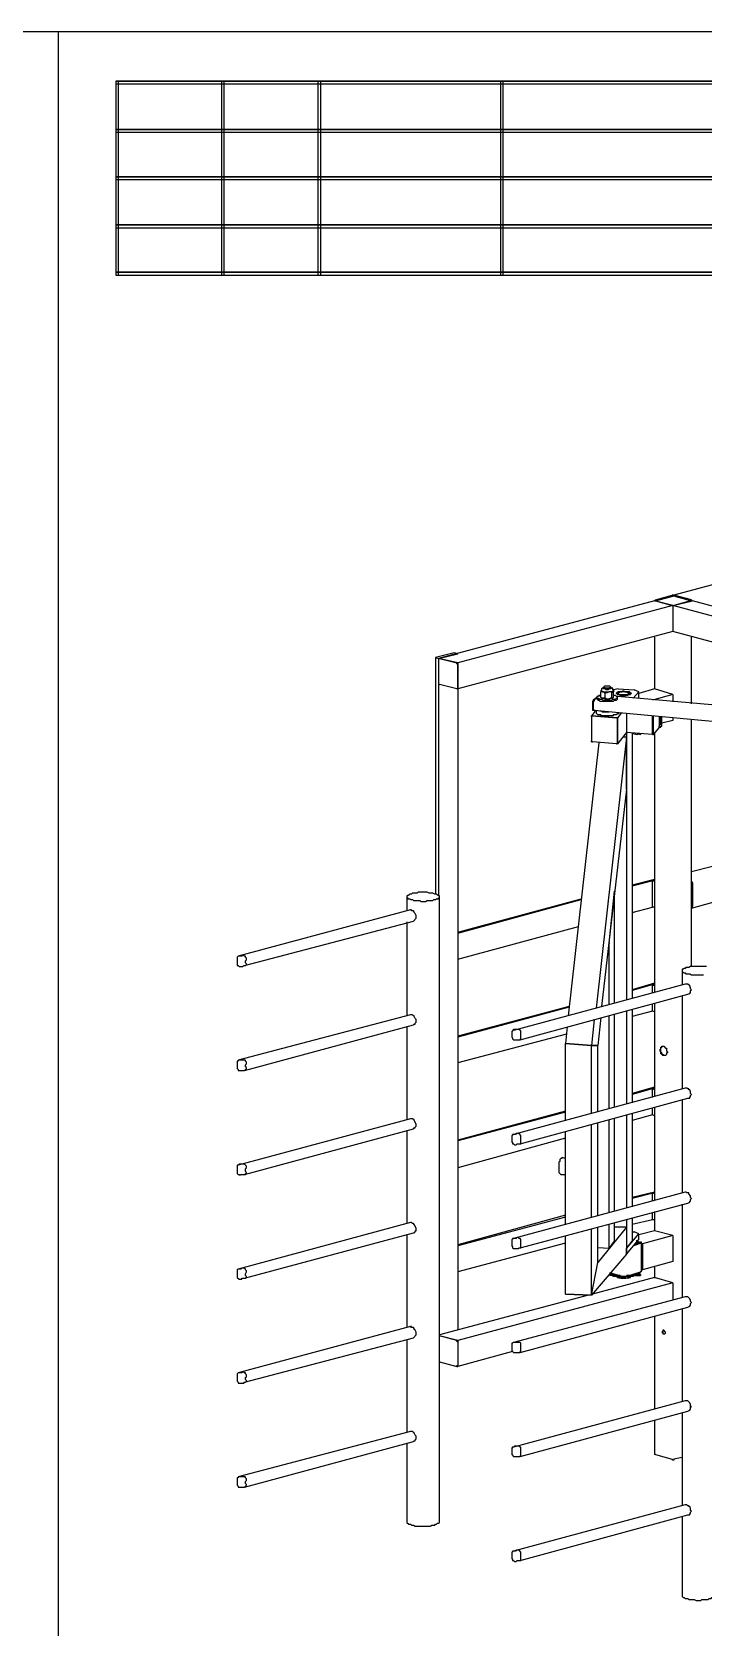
# Model space of a CAD drawing. Extents: x 41 to 1544, y 35 to 1189.
# Drawn here: x 785.4 to 959.2, y 776.2 to 1188.7 of the extents above; entities that cross this region are included whole.
import ezdxf

# ---------------------------------------------------------------- set-up
doc = ezdxf.new("R2010")
doc.units = 0
doc.layers.add('2345-64C-02_Sort_layout', color=7, linetype='CONTINUOUS')

msp = doc.modelspace()

# ---------------------------------------------------------------- linework, layer by layer
at = {"layer": '2345-64C-02_Sort_layout', "color": 7}
for points in [[(1543.6801, 1188.72), (40.56, 1188.72)], [(792.24, 1188.72), (792.24, 35.04)], [(807.12, 1175.28), (1098.24, 1175.28), (1098.24, 1176), (807.12, 1176), (807.12, 1175.28), (807.12, 1175.28)], [(807.12, 1162.8), (1098.24, 1162.8), (1098.24, 1163.52), (807.12, 1163.52), (807.12, 1162.8), (807.12, 1162.8)], [(807.12, 1150.5601), (1098.24, 1150.5601), (1098.24, 1151.2801), (807.12, 1151.2801), (807.12, 1150.5601), (807.12, 1150.5601)], [(807.12, 1138.08), (1098.24, 1138.08), (1098.24, 1138.8), (807.12, 1138.8), (807.12, 1138.08), (807.12, 1138.08)], [(807.12, 1125.84), (1098.24, 1125.84), (1098.24, 1126.56), (807.12, 1126.56), (807.12, 1125.84), (807.12, 1125.84)], [(1155.36, 1097.52), (951.6, 1043.04)], [(946.56, 1041.6), (890.64, 1026.72)], [(951.36, 1040.4), (895.68, 1025.52), (890.64, 1026.72)], [(951.36, 1040.4), (951.36, 1033.6801), (895.68, 1018.8)], [(946.8, 1041.84), (946.56, 1041.6), (946.8, 1041.6)], [(946.56, 1041.6), (946.8, 1041.6)], [(951.36, 1040.4), (946.56, 1041.6)], [(946.8, 1041.84), (951.12, 1043.04)], [(946.8, 1041.6), (951.36, 1042.8)], [(946.8, 1041.6), (951.36, 1040.4), (951.6, 1040.4)], [(946.8, 1041.6), (951.12, 1040.4)], [(951.6, 1043.04), (951.12, 1043.0399)], [(951.12, 1040.4), (951.6, 1040.4)], [(951.6, 1042.8), (951.36, 1042.7999)], [(951.36, 1040.4), (956.4, 1041.6)], [(1017.6, 1022.64), (951.36, 1040.4), (951.36, 1033.6801)], [(956.16, 1041.84), (951.6, 1043.04)], [(956.16, 1041.84), (951.6, 1043.04)], [(955.92, 1041.6), (951.6, 1042.8)], [(955.92, 1041.6), (951.6, 1040.4)], [(956.16, 1041.6), (951.6, 1040.4)], [(956.16, 1041.6), (956.16, 1041.84)], [(956.16, 1041.6), (956.4, 1041.6)], [(1022.64, 1023.84), (956.4, 1041.6)], [(946.56, 1032.24), (946.56, 1018.8)], [(1005.12, 1019.28), (951.36, 1033.6801)], [(956.16, 1014.96), (956.16, 1032.24)], [(895.68, 1027.92), (894.72, 1028.16), (889.92, 1026.96)], [(890.64, 1026.72), (895.68, 1027.92)], [(889.92, 1026.96), (889.92, 965.76)], [(889.92, 1026.96), (890.64, 1026.72), (890.64, 965.52)], [(890.64, 1026.72), (890.88, 1026.72)], [(890.88, 1026.72), (890.64, 1026.72), (890.64, 1026.48)], [(890.64, 1026.48), (890.64, 1020.24)], [(890.88, 1026.72), (891.12, 1026.72)], [(890.88, 1026.72), (895.44, 1025.52)], [(890.88, 1026.72), (895.44, 1025.52)], [(895.68, 1025.04), (895.44, 1025.28), (895.44, 1025.52)], [(895.44, 1025.52), (895.68, 1025.28), (895.68, 1025.0399)], [(895.68, 1025.52), (895.68, 1018.8)], [(895.68, 1019.04), (895.68, 1025.04)], [(895.68, 1019.04), (895.68, 1025.04)], [(890.64, 1020.24), (890.64, 1020), (890.88, 1020)], [(895.44, 1018.8), (890.88, 1020)], [(895.44, 1018.8), (895.68, 1019.04)], [(895.68, 1019.04), (895.68, 1018.8), (895.44, 1018.8)], [(933.36, 1019.04), (933.12, 1019.04), (932.88, 1018.8), (932.88, 1018.32)], [(933.6, 1019.52), (933.36, 1019.28)], [(934.08, 1019.04), (935.04, 1019.04), (935.04, 1019.28), (935.28, 1019.28), (935.04, 1019.52), (933.6, 1019.52), (933.36, 1019.28), (933.6, 1019.28), (933.6, 1019.04), (933.84, 1019.04), (933.84, 1019.04), (934.08, 1019.04), (933.36, 1019.04), (933.36, 1019.28)], [(933.36, 1019.28), (933.36, 1019.04)], [(935.28, 1019.04), (935.28, 1018.8), (934.8, 1018.8), (934.56, 1018.56), (934.08, 1018.56), (933.84, 1018.8), (933.36, 1018.8), (933.36, 1019.04)], [(935.28, 1019.28), (935.28, 1019.04), (934.08, 1019.04)], [(935.28, 1019.28), (935.04, 1019.52)], [(935.28, 1019.04), (935.28, 1019.28)], [(936, 1018.32), (936, 1018.56), (935.7599, 1018.56), (935.7599, 1019.04), (935.28, 1019.04)], [(895.44, 1018.8), (895.68, 1018.8)], [(895.44, 1018.8), (895.68, 1018.8)], [(895.68, 1018.8), (895.68, 852.96)], [(930.72, 1015.92), (930.72, 1015.68), (930.48, 1015.68), (930.48, 1013.52)], [(931.68, 1016.64), (930.72, 1015.92)], [(930.72, 1015.44), (930.72, 1015.68), (930.96, 1015.68), (930.96, 1015.92)], [(930.96, 1015.92), (930.96, 1015.68), (930.72, 1015.68)], [(930.72, 1015.68), (930.72, 1013.28)], [(930.72, 1013.52), (930.72, 1015.44)], [(931.68, 1016.64), (930.96, 1015.92)], [(930.96, 1015.92), (931.68, 1016.64)], [(932.64, 1017.12), (932.16, 1017.12), (931.92, 1016.88), (931.68, 1016.88), (931.68, 1016.64), (931.92, 1016.4), (932.16, 1016.4), (932.16, 1016.16), (932.4, 1016.16)], [(931.68, 1016.64), (931.68, 1016.4)], [(931.68, 1016.4), (931.68, 1016.16), (931.92, 1016.16), (931.92, 1015.92), (932.16, 1015.92), (932.4, 1015.68)], [(932.16, 1017.12), (932.16, 1016.88)], [(932.4, 1017.12), (932.4, 1017.12), (932.16, 1017.12)], [(932.16, 1017.12), (932.4, 1017.12)], [(932.4, 1017.12), (932.64, 1017.12)], [(932.4, 1017.12), (932.64, 1017.12)], [(932.4, 1017.12), (932.64, 1017.12)], [(932.4, 1017.12), (932.4, 1017.12)], [(932.4, 1017.12), (932.64, 1017.12)], [(932.4, 1017.12), (932.4, 1017.12)], [(932.4, 1016.16), (932.88, 1016.16), (933.36, 1015.92), (935.52, 1015.92), (935.7599, 1016.16), (936.48, 1016.16), (936.72, 1016.4), (936.96, 1016.4), (936.96, 1016.88), (936.72, 1016.88), (936.48, 1017.12), (936, 1017.12)], [(932.4, 1015.68), (936, 1015.68), (936.24, 1015.92), (936.72, 1015.92), (936.96, 1016.16), (936.96, 1016.4)], [(932.88, 1018.56), (932.64, 1018.32), (932.64, 1018.08)], [(933.84, 1016.4), (933.6, 1016.4), (933.36, 1016.4), (933.12, 1016.4), (933.12, 1016.4), (932.88, 1016.4), (932.64, 1016.64), (932.64, 1018.08)], [(933.12, 1018.08), (933.12, 1018.08), (932.88, 1018.08), (932.64, 1018.08)], [(932.64, 1016.64), (932.88, 1016.64)], [(933.12, 1018.08), (932.88, 1018.32)], [(932.88, 1016.64), (932.88, 1016.4), (933.12, 1016.4)], [(933.12, 1018.08), (934.8, 1018.08)], [(933.84, 1017.84), (933.6, 1017.84), (933.36, 1018.08), (933.12, 1018.08)], [(933.12, 1016.4), (933.6, 1016.4), (933.84, 1016.16), (934.8, 1016.16)], [(934.8, 1018.08), (934.32, 1017.84), (933.84, 1017.84)], [(935.52, 1016.64), (935.28, 1016.4), (934.8, 1016.16), (934.32, 1016.16), (933.84, 1016.4), (933.84, 1017.84)], [(935.76, 1018.32), (935.52, 1018.08), (934.8, 1018.08)], [(935.52, 1017.84), (935.28, 1018.08), (934.8, 1018.08)], [(934.8, 1016.16), (935.04, 1016.16), (935.04, 1016.4), (935.7599, 1016.4), (935.7599, 1016.64)], [(935.52, 1017.84), (935.7599, 1018.08), (935.7599, 1018.32)], [(935.52, 1016.64), (935.52, 1017.84)], [(935.52, 1016.64), (935.7599, 1016.4), (935.7599, 1016.64)], [(936, 1018.32), (935.7599, 1018.32)], [(935.76, 1018.32), (936, 1018.32)], [(935.76, 1016.64), (936, 1016.64), (936, 1017.12)], [(937.2, 1018.8), (936, 1018.56)], [(936, 1018.32), (936, 1018.56)], [(936, 1017.12), (936, 1018.32)], [(936, 1018.32), (936.24, 1018.32)], [(936.72, 1017.84), (936.96, 1017.84), (936.96, 1018.08), (938.16, 1018.08), (938.4, 1018.32), (938.64, 1018.32), (938.88, 1018.08), (940.08, 1018.08), (940.32, 1017.84), (940.56, 1017.84), (940.56, 1017.6), (940.32, 1017.6), (940.32, 1017.36), (939.84, 1017.36), (939.6, 1017.12), (937.68, 1017.12), (937.44, 1017.36), (936.96, 1017.36), (936.72, 1017.6), (936.72, 1017.84)], [(938.16, 1017.12), (939.12, 1017.12), (939.6, 1017.36), (940.32, 1017.36), (940.32, 1017.84), (940.08, 1017.84), (940.08, 1018.08), (937.68, 1018.08), (937.44, 1018.08), (937.2, 1018.08), (936.96, 1017.84), (936.72, 1017.84), (936.72, 1017.6), (936.96, 1017.6), (936.96, 1017.36), (937.68, 1017.36), (937.92, 1017.12), (938.16, 1017.12)], [(936.72, 1017.6), (936.96, 1017.6)], [(977.04, 1013.28), (936.96, 1016.88)], [(936.96, 1016.4), (936.96, 1016.64)], [(937.2, 1018.8), (941.28, 1018.56)], [(938.16, 1017.36), (939.84, 1017.36), (939.84, 1017.6), (940.08, 1017.6), (940.08, 1017.84), (939.6, 1017.84), (939.6, 1018.08), (937.44, 1018.08), (937.44, 1017.84), (937.2, 1017.84), (937.2, 1017.84), (937.2, 1017.6), (937.44, 1017.36), (938.16, 1017.36)], [(940.32, 1017.6), (940.56, 1017.6)], [(941.04, 1016.4), (942.48, 1018.08)], [(942.48, 1018.08), (941.28, 1018.56)], [(942.24, 1016.4), (942.48, 1016.64)], [(946.56, 1018.8), (942.48, 1017.6)], [(942.48, 1016.64), (942.48, 1018.08)], [(951.36, 1017.36), (946.08, 1015.92)], [(951.36, 1017.36), (946.56, 1018.8)], [(951.36, 1017.36), (951.36, 1015.44)], [(931.2, 1013.04), (930.24, 1011.84)], [(937.92, 1012.56), (936.96, 1011.36), (930.24, 1011.84)], [(930.24, 1011.84), (930.24, 1011.6)], [(930.48, 1011.84), (930.24, 1011.84), (930.24, 1011.36)], [(930.24, 1011.84), (930.48, 1011.84)], [(930.24, 1011.6), (930.24, 1011.84)], [(930.24, 1011.36), (930.24, 1005.36)], [(930.48, 1013.52), (930.48, 1013.28), (930.72, 1013.28)], [(930.48, 1011.84), (936.72, 1011.36)], [(930.48, 1011.84), (936.72, 1011.36)], [(930.96, 1013.28), (930.72, 1013.28), (930.72, 1013.52)], [(930.72, 1013.28), (930.96, 1013.28)], [(930.72, 1013.28), (930.96, 1013.28)], [(930.96, 1013.28), (969.84, 1009.68)], [(930.96, 1013.28), (931.2, 1013.28)], [(931.44, 1013.04), (931.44, 1012.56)], [(933.36, 1011.84), (932.88, 1011.84), (932.64, 1012.08), (931.92, 1012.08), (931.44, 1012.56)], [(933.36, 1012.8), (933.12, 1012.8), (932.88, 1013.04), (932.64, 1013.04), (932.4, 1013.04)], [(934.8, 1012.8), (934.56, 1012.8), (934.08, 1012.8), (933.84, 1012.8), (933.36, 1012.8)], [(937.2, 1012.56), (936.96, 1012.32), (936.72, 1012.32), (936.72, 1012.08), (936, 1012.08), (935.7599, 1011.84), (933.36, 1011.84)], [(936.96, 1011.12), (936.96, 1011.36), (936.72, 1011.36)], [(936.72, 1011.36), (936.96, 1011.36), (936.96, 1011.12)], [(939.36, 1012.56), (939.36, 1007.52), (936.96, 1004.64)], [(936.96, 1011.36), (936.96, 1004.64)], [(936.96, 1005.12), (936.96, 1011.12)], [(936.96, 1005.12), (936.96, 1011.12)], [(937.2, 1012.56), (937.44, 1012.56)], [(939.36, 1012.56), (939.36, 938.4)], [(939.36, 1012.56), (939.36, 1007.52)], [(946.08, 1007.28), (946.08, 1011.84)], [(946.08, 1011.84), (946.08, 1007.04)], [(946.32, 1007.28), (946.32, 1011.84)], [(947.76, 1011.6), (947.76, 1009.2)], [(948, 1011.6), (948, 1009.68)], [(948.48, 1009.68), (948.48, 1011.6)], [(951.36, 1011.36), (951.36, 1010.64), (948.48, 1009.92)], [(956.16, 947.04), (956.16, 1010.88)], [(946.08, 1007.04), (939.36, 1007.52)], [(940.8, 1007.28), (942.24, 1007.04)], [(940.8, 1007.28), (940.8, 938.88)], [(942.24, 1007.28), (942.24, 1007.28), (942.24, 1007.04), (942.24, 1007.28), (942.48, 1007.28)], [(942.24, 1007.28), (942.96, 1007.04)], [(942.96, 1007.28), (942.96, 1007.28), (942.96, 1007.04), (942.96, 1007.28)], [(946.08, 1007.04), (946.08, 1007.28)], [(946.08, 1007.04), (946.32, 1007.04)], [(946.08, 1007.04), (946.32, 1007.04)], [(946.32, 1007.04), (947.76, 1008.72)], [(946.32, 1007.28), (946.32, 1007.04)], [(946.56, 1007.52), (946.56, 940.32)], [(947.76, 1008.72), (947.7599, 1009.2)], [(948, 1009.44), (947.76, 1009.68)], [(948, 1009.68), (947.76, 1009.68)], [(947.76, 1008.96), (948, 1008.96)], [(948, 1008.96), (948.24, 1008.96), (948.24, 1009.2), (948.48, 1009.2), (948.48, 1009.68)], [(948, 1009.68), (948, 1009.44)], [(932.16, 1004.88), (924.24, 934.32)], [(930.24, 1005.36), (930.24, 1005.12), (930.48, 1005.12)], [(930.24, 1005.12), (930.24, 1005.36)], [(930.24, 1005.12), (930.48, 1005.12)], [(936.72, 1004.64), (930.48, 1005.12)], [(939.36, 1006.32), (931.44, 936.24)], [(936.72, 1004.64), (936.96, 1004.88), (936.96, 1005.12)], [(936.72, 1004.64), (936.96, 1004.64)], [(936.96, 1005.12), (936.96, 1004.88)], [(936.96, 1004.88), (937.2, 1004.88)], [(939.36, 1006.32), (938.4, 1006.32)], [(939.36, 992.88), (939.36, 1006.32)], [(939.36, 992.88), (932.88, 936.72)], [(966.72, 974.16), (956.16, 971.52)], [(940.8, 968.16), (946.56, 969.6)], [(883.68, 965.76), (883.2, 965.7599), (882.96, 965.52), (882.72, 965.52), (882.72, 965.28), (882.48, 965.28), (882.48, 964.8), (882.72, 964.8), (882.72, 964.56), (883.2, 964.56), (883.44, 964.32), (883.92, 964.32), (884.16, 964.08), (885.84, 964.08), (886.08, 963.84), (887.28, 963.84), (887.76, 964.08), (888, 964.08), (889.2, 964.08), (889.44, 964.32), (889.92, 964.32), (890.16, 964.56), (890.64, 964.56), (890.64, 964.8), (890.88, 964.8), (890.88, 965.28), (890.64, 965.28), (890.64, 965.52), (890.4, 965.52), (890.16, 965.7599), (889.68, 965.7599), (889.2, 966), (888.24, 966), (887.76, 966.24), (885.36, 966.24), (885.12, 966), (883.92, 966), (883.68, 965.7599)], [(934.8, 953.04), (936.24, 966.48)], [(936.24, 966.48), (936.48, 966.48)], [(936.24, 937.68), (936.24, 966.48)], [(940.8, 967.92), (946.56, 969.36)], [(946.56, 969.36), (946.08, 969.12)], [(946.56, 969.12), (946.08, 969.12)], [(946.56, 962.4), (946.08, 962.4), (946.08, 969.12)], [(956.4, 968.64), (956.4, 968.88), (956.16, 968.88)], [(956.4, 968.64), (956.4, 962.64)], [(883.44, 961.68), (838.8, 949.68)], [(882.48, 965.04), (882.48, 961.44)], [(884.16, 958.8), (884.88, 959.52), (884.88, 960.24), (884.64, 960.72), (884.4, 960.96), (884.4, 961.2), (884.16, 961.44), (883.68, 961.44), (883.68, 961.68), (883.44, 961.68)], [(890.88, 803.52), (890.88, 965.04)], [(895.68, 955.92), (927.6, 964.56)], [(895.68, 955.68), (927.6, 964.32)], [(940.8, 960.96), (946.08, 962.4)], [(956.16, 962.16), (966.72, 965.04)], [(956.16, 962.16), (956.16, 962.4), (956.4, 962.4), (956.4, 962.64)], [(840.48, 947.28), (884.16, 958.8)], [(882.48, 958.56), (882.48, 934.32)], [(895.68, 948.96), (926.88, 957.36)], [(934.8, 953.04), (935.04, 953.04)], [(934.8, 937.2), (934.8, 953.04)], [(838.56, 947.76), (838.56, 947.28), (838.8, 947.28), (839.04, 947.04), (839.76, 947.04), (840, 947.04), (840.24, 947.28), (840.72, 947.28), (840.96, 947.52), (840.96, 947.7599), (840.72, 948), (840.72, 948.24), (840.72, 948.48), (840.96, 948.72), (840.96, 949.2), (840.72, 949.44), (840.72, 949.68), (840.48, 949.68), (840.24, 949.92), (840, 949.92), (839.76, 949.68), (838.8, 949.68), (838.56, 949.44), (838.56, 949.2)], [(838.56, 949.2), (838.56, 947.76)], [(954.96, 946.8), (954.72, 946.8), (954.48, 946.56), (954.24, 946.56), (954, 946.32), (953.7599, 946.32), (953.7599, 945.6), (954, 945.6), (954.24, 945.36), (954.48, 945.36), (954.72, 945.12), (955.68, 945.12), (956.16, 944.88), (958.8, 944.88), (959.28, 944.88)], [(953.76, 946.08), (953.76, 942.24)], [(960, 947.04), (955.92, 947.04), (955.44, 946.8), (954.96, 946.8)], [(954.48, 942.48), (910.08, 930.48)], [(946.56, 942.72), (940.8, 941.04)], [(946.56, 942.48), (940.8, 940.8)], [(946.56, 942.48), (946.08, 942.24)], [(946.56, 942), (946.08, 942.24)], [(946.08, 940.32), (946.08, 942.24)], [(955.2, 939.84), (955.68, 940.08), (955.92, 940.32), (955.92, 940.8), (956.16, 941.04), (955.92, 941.28), (955.92, 941.52), (955.68, 942), (955.2, 942.48), (954.48, 942.48)], [(924.48, 936.72), (895.68, 929.04)], [(924.48, 936.48), (895.68, 928.8)], [(911.76, 928.08), (955.2, 939.84)], [(946.56, 935.28), (946.08, 935.52), (946.08, 937.2)], [(946.56, 937.44), (946.56, 913.44)], [(953.76, 939.36), (953.76, 915.36)], [(883.44, 934.56), (838.8, 922.8)], [(884.16, 931.92), (884.4, 932.16), (884.64, 932.16), (884.64, 932.4), (884.88, 932.64), (884.88, 933.36), (884.64, 933.6), (884.4, 934.08), (884.4, 934.32), (884.16, 934.32), (883.92, 934.56), (883.44, 934.56)], [(930.96, 933.36), (930.24, 926.64), (923.52, 927.12)], [(932.64, 933.84), (931.92, 926.64), (930.24, 926.64)], [(934.8, 910.32), (934.8, 934.32)], [(936.24, 910.56), (936.24, 934.8)], [(939.36, 935.52), (939.36, 911.52)], [(940.8, 936), (940.8, 911.76)], [(946.08, 935.52), (940.8, 934.08)], [(840.48, 920.16), (884.16, 931.92)], [(882.48, 931.44), (882.48, 907.44)], [(923.76, 929.52), (895.68, 922.08)], [(909.6, 928.8), (909.84, 928.56), (909.84, 928.32), (910.08, 928.08), (910.8, 928.08), (911.76, 928.08), (912, 928.32), (912, 929.04), (912, 930.48), (911.76, 930.48), (911.52, 930.72), (910.8, 930.72), (910.08, 930.72), (909.6, 930.24)], [(909.6, 930.24), (909.6, 928.8)], [(924, 931.44), (923.52, 927.12)], [(923.52, 927.12), (930.24, 926.64)], [(923.52, 907.2), (923.52, 927.12)], [(930.24, 926.64), (931.92, 926.64)], [(930.24, 909.12), (930.24, 926.64)], [(931.92, 909.36), (931.92, 926.64)], [(948, 925.44), (948, 925.68), (948.24, 925.68), (948.24, 926.16), (948.48, 926.16), (948.48, 926.4), (948.96, 926.4), (949.44, 925.92), (949.68, 925.92), (949.68, 925.2), (949.92, 924.96), (949.92, 924.72), (949.68, 924.72), (949.68, 924.24), (949.44, 924), (948.96, 924), (948.72, 924), (948.48, 924.24), (948.48, 924.48), (948.24, 924.48), (948.24, 924.96), (948, 925.2), (948, 925.44)], [(949.44, 924), (948.96, 924), (948.48, 924.48), (948.48, 924.72), (948.24, 924.96), (948.24, 925.92), (948.72, 926.4)], [(838.56, 920.88), (838.56, 920.64), (838.8, 920.4), (838.8, 920.16), (839.76, 920.16), (840.48, 920.16), (840.96, 920.64), (840.96, 920.88), (840.72, 921.12), (840.72, 921.6), (840.96, 921.84), (840.96, 922.32), (840.72, 922.56), (840.72, 922.8), (839.76, 922.8), (838.8, 922.8), (838.8, 922.56), (838.56, 922.56), (838.56, 922.32)], [(838.56, 922.32), (838.56, 920.88)], [(946.56, 915.84), (940.8, 914.16)], [(954.48, 915.6), (910.08, 903.6)], [(911.76, 901.2), (955.2, 912.96)], [(946.56, 915.6), (940.8, 913.92)], [(946.56, 915.6), (946.08, 915.36)], [(946.56, 915.12), (946.08, 915.36)], [(946.08, 913.2), (946.08, 915.36)], [(953.76, 912.48), (953.76, 888.48)], [(955.2, 912.96), (955.68, 912.96), (955.68, 913.2), (955.92, 913.44), (955.92, 913.68), (956.16, 913.92), (955.92, 914.16), (955.92, 914.64), (955.68, 915.12), (955.44, 915.12), (955.44, 915.36), (955.2, 915.36), (954.96, 915.6), (954.48, 915.6)], [(883.44, 907.68), (838.8, 895.68)], [(884.16, 905.04), (884.4, 905.28), (884.64, 905.28), (884.64, 905.52), (884.88, 905.76), (884.88, 906.24), (884.4, 907.2), (884.4, 907.44), (884.16, 907.44), (883.92, 907.68), (883.44, 907.68)], [(923.52, 909.6), (895.68, 902.16)], [(923.52, 909.36), (895.68, 901.92)], [(936.24, 883.68), (936.24, 907.68)], [(939.36, 908.64), (939.36, 884.64)], [(940.8, 908.88), (940.8, 884.88)], [(946.08, 908.64), (940.8, 907.2)], [(946.56, 908.4), (946.08, 908.64), (946.08, 910.32)], [(946.56, 910.56), (946.56, 886.56)], [(840.48, 893.28), (884.16, 905.04)], [(882.48, 904.56), (882.48, 880.56)], [(909.6, 901.92), (909.6, 901.68), (909.84, 901.44), (909.84, 901.2), (910.08, 901.2), (910.32, 900.96), (910.8, 900.96), (911.04, 901.2), (912, 901.2), (912, 902.16), (912, 903.36), (911.52, 903.84), (910.8, 903.84), (910.56, 903.6), (909.84, 903.6), (909.84, 903.36), (909.6, 903.36)], [(923.52, 880.32), (923.52, 904.32)], [(930.24, 882.24), (930.24, 906.24)], [(931.92, 882.48), (931.92, 906.48)], [(934.8, 883.44), (934.8, 907.44)], [(923.52, 902.64), (895.68, 894.96)], [(909.6, 903.36), (909.6, 901.92)], [(838.56, 894), (838.56, 893.52), (838.8, 893.28), (839.04, 893.28), (839.28, 893.04), (839.52, 893.28), (839.76, 893.28), (840.72, 893.28), (840.72, 893.52), (840.96, 893.52), (840.96, 893.76), (840.72, 894), (840.72, 894.24), (840.72, 894.72), (840.96, 894.96), (840.96, 895.44), (840.48, 895.92), (839.76, 895.92), (839.04, 895.92), (838.8, 895.68), (838.56, 895.68), (838.56, 895.44)], [(838.56, 895.44), (838.56, 894)], [(922.56, 897.6), (922.56, 897.36), (922.32, 897.36), (922.08, 897.12), (922.08, 896.64), (921.84, 896.4), (921.84, 894.96), (921.84, 893.76), (922.32, 893.28)], [(923.52, 897.36), (922.56, 897.6)], [(922.32, 893.28), (923.52, 893.28)], [(954.48, 888.72), (910.08, 876.72)], [(946.56, 888.72), (940.8, 887.28)], [(946.56, 888.48), (940.8, 887.04)], [(946.56, 888.24), (946.08, 888.48)], [(946.56, 888.48), (946.08, 888.48)], [(946.08, 886.32), (946.08, 888.48)], [(955.2, 885.84), (955.68, 886.08), (955.68, 886.32), (955.92, 886.32), (955.92, 886.8), (956.16, 887.04), (955.92, 887.28), (955.92, 887.76), (955.44, 888.24), (955.44, 888.48), (954.96, 888.48), (954.72, 888.72), (954.48, 888.72)], [(911.76, 874.32), (955.2, 885.84)], [(946.56, 881.52), (946.08, 881.52), (946.08, 883.44)], [(946.56, 883.68), (946.56, 878.64)], [(953.76, 885.6), (953.76, 861.36)], [(883.44, 880.8), (838.8, 868.8)], [(884.16, 878.16), (884.4, 878.16), (884.64, 878.4), (884.64, 878.64), (884.88, 878.64), (884.88, 879.36), (884.4, 880.32), (884.16, 880.56), (883.92, 880.56), (883.68, 880.8), (883.44, 880.8)], [(923.52, 882.72), (895.68, 875.04)], [(923.52, 882.24), (895.68, 874.8)], [(939.36, 879.6), (939.36, 872.64), (930.24, 862.08), (931.92, 870.48)], [(930.24, 862.08), (930.24, 879.12)], [(939.36, 879.6), (931.92, 870.48)], [(931.92, 870.48), (931.92, 879.6)], [(934.8, 874.08), (934.8, 880.32)], [(936.24, 876), (936.24, 880.8)], [(939.36, 879.6), (936.24, 879.6)], [(939.36, 881.52), (939.36, 874.08), (940.8, 876)], [(940.8, 882), (940.8, 876)], [(946.08, 881.52), (940.8, 880.32)], [(840.48, 866.4), (884.16, 878.16)], [(882.48, 877.68), (882.48, 853.68)], [(923.52, 875.52), (895.68, 868.08)], [(909.6, 874.8), (909.84, 874.56), (909.84, 874.32), (910.08, 874.08), (910.8, 874.08), (911.28, 874.08), (911.52, 874.32), (912, 874.32), (912, 875.28), (912, 876.48), (911.76, 876.72), (911.52, 876.72), (911.28, 876.96), (911.04, 876.96), (910.8, 876.72), (909.84, 876.72), (909.84, 876.48), (909.6, 876.48), (909.6, 876.24)], [(909.6, 876.24), (909.6, 874.8)], [(923.52, 862.32), (923.52, 877.44)], [(934.8, 874.08), (936.24, 876)], [(939.36, 872.64), (939.36, 874.08), (942.48, 877.92)], [(939.36, 872.64), (942.48, 876.48)], [(940.8, 878.4), (941.28, 878.4)], [(941.04, 874.8), (942.96, 875.52)], [(942, 875.52), (942, 875.28), (941.7599, 875.28), (941.7599, 875.04), (941.28, 875.04), (941.04, 874.8)], [(942.48, 877.92), (941.28, 878.4)], [(942, 875.52), (942, 876.24)], [(942, 876), (942.96, 875.76)], [(942, 875.76), (942.72, 875.52)], [(942, 875.28), (942.72, 875.52), (942.72, 875.52)], [(946.56, 878.64), (942.48, 877.68)], [(942.48, 876.48), (942.48, 877.92)], [(942.96, 875.52), (943.2, 875.52), (943.2, 875.76), (942.96, 875.76)], [(943.2, 868.08), (943.2, 875.52)], [(943.44, 875.28), (943.2, 875.28)], [(951.36, 877.44), (943.44, 875.28)], [(951.36, 877.44), (951.36, 870.72), (943.44, 868.56)], [(943.44, 875.28), (943.44, 868.56)], [(951.36, 877.44), (946.56, 878.64)], [(930.24, 862.08), (931.92, 870.48)], [(934.8, 874.08), (931.92, 874.32)], [(838.56, 867.12), (838.56, 866.64), (839.04, 866.16), (839.76, 866.16), (839.76, 866.4), (840.72, 866.4), (840.96, 866.64), (840.96, 866.88), (840.72, 867.12), (840.72, 867.36), (840.72, 867.6), (840.96, 868.08), (840.96, 868.32), (840.72, 868.56), (840.72, 868.8), (840.48, 869.04), (839.76, 869.04), (839.52, 868.8), (838.8, 868.8), (838.56, 868.56)], [(838.56, 868.56), (838.56, 867.12)], [(946.56, 866.64), (930.48, 862.32)], [(941.52, 867.12), (941.28, 867.12), (941.04, 866.88), (939.12, 866.88), (938.64, 866.64), (938.16, 866.64), (937.92, 866.88), (936, 866.88), (935.7599, 867.12), (935.04, 867.12), (935.04, 867.36), (934.8, 867.36)], [(938.16, 866.88), (935.04, 867.84)], [(937.68, 867.12), (936.24, 867.12), (936, 867.36), (935.52, 867.36), (935.04, 867.6)], [(936.72, 866.88), (936.96, 866.64)], [(936.72, 866.88), (936.96, 866.88), (936.96, 866.64), (937.68, 866.64), (937.92, 866.4), (938.16, 866.4), (937.44, 866.4), (937.2, 866.64), (936.96, 866.64)], [(939.12, 866.88), (938.16, 866.88)], [(938.16, 866.4), (939.12, 866.4), (939.6, 866.64), (940.32, 866.64), (940.32, 866.88)], [(940.08, 866.64), (939.84, 866.4), (938.16, 866.4)], [(939.12, 866.88), (942.96, 868.08)], [(941.52, 867.36), (941.28, 867.36), (941.04, 867.12), (939.36, 867.12)], [(940.08, 866.64), (940.32, 866.88)], [(942.72, 867.84), (942.48, 867.84), (942.24, 867.6), (942, 867.6), (941.7599, 867.36), (941.52, 867.36)], [(942.72, 867.84), (942.72, 867.6), (942.48, 867.6), (942.48, 867.36), (942, 867.36), (941.7599, 867.12), (941.52, 867.12)], [(941.52, 867.12), (942.96, 867.12)], [(942.48, 867.36), (942.96, 867.36)], [(942.72, 867.84), (942.96, 867.84)], [(942.96, 867.12), (942.72, 867.12), (942.72, 867.36), (942.96, 867.36), (942.96, 867.12)], [(943.2, 868.08), (943.2, 868.08), (942.96, 868.08)], [(943.2, 868.56), (943.44, 868.56)], [(946.56, 869.28), (946.56, 866.4)], [(951.36, 865.2), (946.56, 866.64)], [(951.36, 865.2), (895.68, 850.32)], [(930.24, 862.08), (923.52, 862.32)], [(923.52, 862.32), (930.24, 862.08)], [(951.36, 865.2), (951.36, 860.88)], [(929.52, 862.08), (890.88, 851.76)], [(954.48, 861.6), (910.08, 849.84)], [(911.76, 847.2), (955.2, 858.96)], [(953.76, 858.48), (953.76, 834.48)], [(955.2, 858.96), (955.68, 859.2), (955.92, 859.44), (955.92, 859.92), (956.16, 860.16), (955.92, 860.4), (955.92, 860.64), (955.68, 861.12), (955.2, 861.6), (954.48, 861.6)], [(883.44, 853.92), (838.8, 841.92)], [(884.16, 851.04), (884.88, 851.76), (884.88, 852.48), (884.64, 852.96), (884.4, 853.2), (884.4, 853.44), (884.16, 853.68), (883.68, 853.68), (883.68, 853.92), (883.44, 853.92), (883.44, 853.68)], [(946.56, 856.56), (946.56, 832.56)], [(840.48, 839.52), (884.16, 851.04)], [(882.48, 850.56), (882.48, 826.56)], [(890.88, 851.52), (891.12, 851.52)], [(895.68, 850.32), (890.88, 851.52)], [(890.88, 851.52), (891.12, 851.52)], [(895.44, 850.32), (890.88, 851.52)], [(895.44, 850.32), (890.88, 851.52)], [(890.88, 851.52), (890.88, 851.52)], [(895.68, 849.84), (895.68, 850.08), (895.44, 850.08), (895.44, 850.32)], [(895.44, 850.32), (895.68, 850.32), (895.68, 850.08), (895.68, 843.84)], [(895.68, 850.32), (895.68, 843.6)], [(895.68, 849.84), (895.68, 843.84)], [(909.6, 847.92), (909.6, 847.68), (909.84, 847.68), (909.84, 847.44), (910.08, 847.2), (910.8, 847.2), (911.76, 847.2), (911.76, 847.44), (912, 847.44), (912, 848.16), (912, 849.6), (911.76, 849.84), (910.8, 849.84), (910.08, 849.84), (909.84, 849.6), (909.6, 849.6), (909.6, 849.36)], [(949.44, 852.24), (949.44, 852.48), (948.96, 852.96), (948.72, 852.96), (948.72, 852.72), (948.48, 852.48), (948.72, 852.24), (948.72, 852), (949.2, 852), (949.44, 852.24)], [(948.96, 852.96), (948.72, 852.96), (948.72, 852.24), (948.96, 852), (949.2, 852)], [(909.84, 847.44), (895.68, 843.6)], [(909.6, 849.36), (909.6, 847.92)], [(838.56, 840), (838.56, 839.76), (838.8, 839.52), (838.8, 839.28), (839.76, 839.28), (840.24, 839.28), (840.48, 839.52), (840.72, 839.52), (840.96, 839.76), (840.96, 840), (840.72, 840.24), (840.72, 840.48), (840.72, 840.72), (840.96, 840.96), (840.96, 841.44), (840.72, 841.68), (840.72, 841.92), (840.48, 841.92), (840.24, 842.16), (840, 842.16), (839.76, 841.92), (838.8, 841.92), (838.56, 841.68), (838.56, 841.44)], [(890.88, 844.8), (891.12, 844.8)], [(890.88, 844.8), (895.44, 843.6)], [(895.44, 843.6), (895.44, 843.84), (895.68, 843.84)], [(895.68, 843.84), (895.68, 843.6), (895.44, 843.6)], [(895.44, 843.6), (895.68, 843.6)], [(895.44, 843.6), (895.68, 843.6)], [(838.56, 841.44), (838.56, 840)], [(954.48, 834.72), (910.08, 822.72)], [(955.2, 832.08), (955.68, 832.32), (955.92, 832.56), (955.92, 833.04), (956.16, 833.28), (955.92, 833.28), (955.92, 833.76), (955.68, 834.24), (955.2, 834.72), (954.48, 834.72)], [(911.76, 820.32), (955.2, 832.08)], [(946.56, 829.68), (946.56, 820.8)], [(953.76, 831.6), (953.76, 807.6)], [(883.44, 826.8), (838.8, 815.04)], [(884.16, 824.16), (884.4, 824.4), (884.64, 824.4), (884.64, 824.64), (884.88, 824.88), (884.88, 825.6), (884.64, 825.84), (884.4, 826.32), (884.4, 826.56), (884.16, 826.56), (883.92, 826.8), (883.44, 826.8)], [(840.48, 812.4), (884.16, 824.16)], [(882.48, 823.68), (882.48, 803.52)], [(909.6, 821.04), (909.6, 820.8), (910.08, 820.32), (910.8, 820.32), (911.76, 820.32), (912, 820.56), (912, 821.28), (912, 822.72), (911.76, 822.72), (911.52, 822.96), (910.8, 822.96), (910.32, 822.96), (910.08, 822.72), (909.84, 822.72), (909.6, 822.48)], [(909.6, 822.48), (909.6, 821.04)], [(946.8, 820.8), (946.56, 820.8)], [(946.8, 820.8), (951.12, 819.6)], [(951.6, 819.6), (951.6, 819.36), (951.36, 819.36), (951.12, 819.6)], [(953.76, 820.08), (951.6, 819.6)], [(838.56, 813.12), (838.56, 812.88), (838.8, 812.64), (838.8, 812.4), (839.76, 812.4), (840.48, 812.4), (840.96, 812.88), (840.96, 813.12), (840.72, 813.36), (840.72, 813.84), (840.96, 814.08), (840.96, 814.56), (840.72, 814.8), (840.72, 815.04), (839.76, 815.04), (838.8, 815.04), (838.8, 814.8), (838.56, 814.8), (838.56, 814.56)], [(838.56, 814.56), (838.56, 813.12)], [(954.48, 807.84), (910.08, 795.84)], [(911.76, 793.44), (955.2, 805.2)], [(953.76, 804.72), (953.76, 784.32)], [(955.2, 805.2), (955.68, 805.2), (955.68, 805.44), (955.92, 805.68), (955.92, 805.92), (956.16, 806.16), (955.92, 806.4), (955.92, 806.88), (955.68, 807.36), (955.44, 807.36), (955.44, 807.6), (955.2, 807.6), (954.96, 807.84), (954.48, 807.84)], [(882.48, 803.52), (882.48, 803.28), (882.96, 802.8), (883.44, 802.8), (883.68, 802.56), (884.16, 802.56), (884.64, 802.32), (888.48, 802.32), (888.96, 802.56), (889.68, 802.56), (889.92, 802.8), (890.16, 802.8), (890.4, 803.04), (890.64, 803.04), (890.88, 803.28), (890.88, 803.52)], [(909.6, 794.16), (909.6, 793.92), (909.84, 793.68), (909.84, 793.44), (910.08, 793.44), (910.32, 793.2), (910.8, 793.2), (911.04, 793.44), (912, 793.44), (912, 794.4), (912, 795.6), (911.52, 796.08), (910.8, 796.08), (910.56, 795.84), (909.84, 795.84), (909.84, 795.6), (909.6, 795.6)], [(909.6, 795.6), (909.6, 794.16)], [(953.76, 784.32), (953.7599, 784.08), (954, 783.84), (954.24, 783.84), (954.48, 783.6), (955.2, 783.6), (955.44, 783.36), (956.88, 783.36), (957.36, 783.12), (958.56, 783.12), (958.8, 783.36), (960.48, 783.36), (960.72, 783.6), (961.2, 783.6), (961.44, 783.84), (961.68, 783.84), (961.92, 783.84), (961.92, 784.08), (962.16, 784.32)]]:
    msp.add_lwpolyline(points, dxfattribs=at)
at = {"layer": '2345-64C-02_Sort_layout', "color": 1}
for points in [[(807.12, 1176), (1098.24, 1176)], [(807.12, 1176), (807.12, 1125.84), (807.84, 1125.84), (807.84, 1176), (807.12, 1176), (807.12, 1125.84), (807.12, 1125.84)], [(834.48, 1176), (834.48, 1125.84), (835.2, 1125.84), (835.2, 1176), (834.48, 1176), (834.48, 1125.84), (834.48, 1125.84)], [(859.44, 1176), (859.44, 1125.84), (860.16, 1125.84), (860.16, 1176), (859.44, 1176), (859.44, 1125.84), (859.44, 1125.84)], [(906.72, 1176), (906.72, 1125.84), (907.44, 1125.84), (907.44, 1176), (906.72, 1176), (906.72, 1125.84), (906.72, 1125.84)], [(807.12, 1163.52), (1098.24, 1163.52)], [(807.12, 1151.28), (1098.24, 1151.28)], [(807.12, 1138.8), (1098.24, 1138.8)], [(807.12, 1126.5601), (1098.24, 1126.5601)]]:
    msp.add_lwpolyline(points, dxfattribs=at)

doc.saveas('drawing.dxf')
